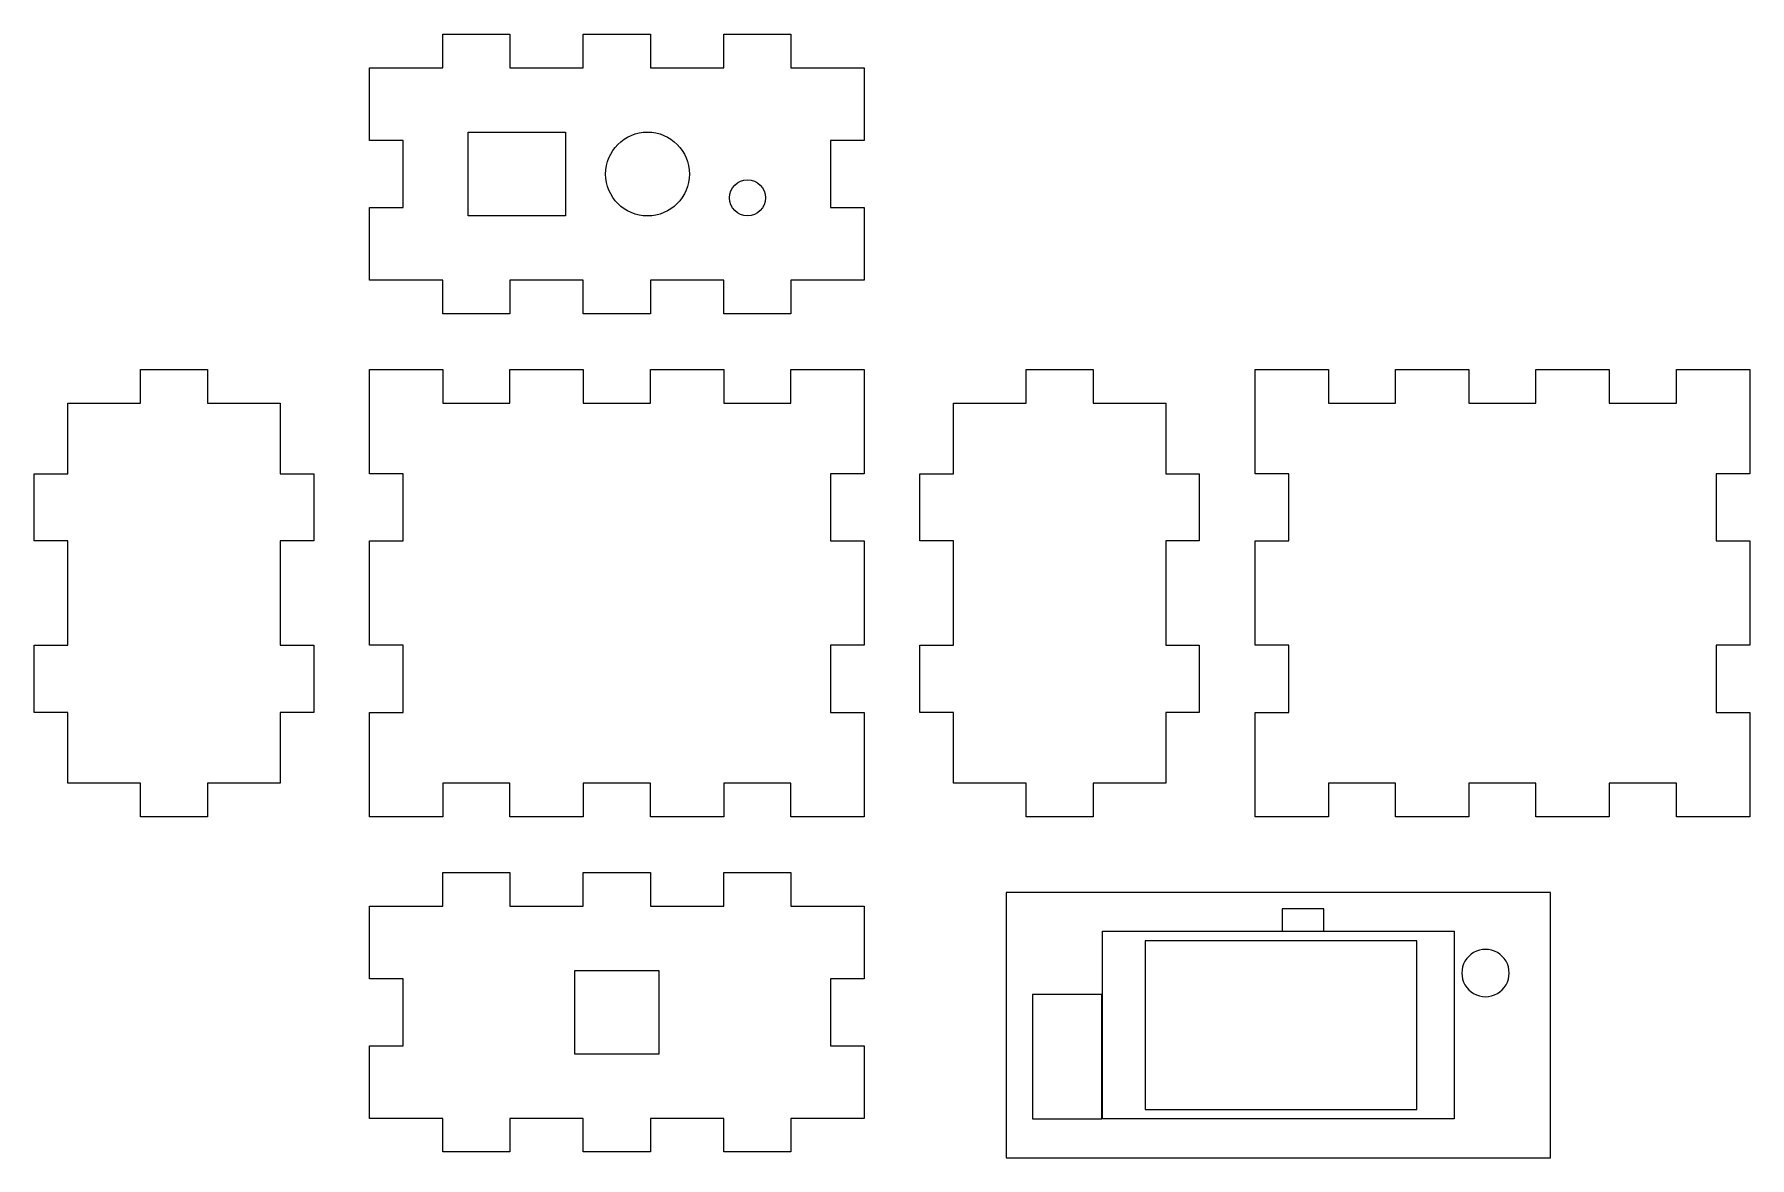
# Model space of a CAD drawing. Extents: x 50 to 664, y 48 to 450.
import ezdxf

# ---------------------------------------------------------------- set-up
doc = ezdxf.new("R2010")
doc.units = 0
doc.layers.get('0').update_dxf_attribs({"linetype": 'CONTINUOUS'})
doc.layers.add('newlayer', color=7, linetype='CONTINUOUS')

msp = doc.modelspace()

# ---------------------------------------------------------------- linework, layer by layer
at = {"color": 7}
for p, q in [((205.384064, 415.100234), (240.304286, 415.100234)), ((205.384064, 385.180013), (205.384064, 415.100234)), ((240.304286, 415.100234), (240.304286, 385.180013)), ((284.641048, 400.140202), (284.641048, 400.140202)), ((311.876093, 391.640208), (311.876093, 391.640208)), ((240.304286, 385.180013), (205.384064, 385.180013)), ((592.877035, 142.988086), (397.980233, 142.988086)), ((397.980233, 142.988086), (397.980233, 48.091347)), ((592.877035, 48.091347), (592.877035, 142.988086)), ((511.707864, 137.13079), (496.768397, 137.13079)), ((496.768397, 137.13079), (496.768397, 129.157064)), ((511.707864, 129.157064), (511.707864, 137.13079)), ((432.478519, 129.139837), (558.378724, 129.139837)), ((432.478519, 61.939675), (432.478519, 129.139837)), ((496.768397, 129.157064), (511.707864, 129.157064)), ((558.378724, 129.139837), (558.378724, 61.939675)), ((545.0551, 125.751308), (447.733118, 125.751308)), ((447.733118, 125.751308), (447.733118, 65.328213)), ((545.0551, 65.328213), (545.0551, 125.751308)), ((243.658856, 115.122424), (273.623445, 115.122424)), ((243.658856, 85.157835), (243.658856, 115.122424)), ((273.623445, 115.122424), (273.623445, 85.157835)), ((561.105271, 114.167847), (561.105271, 114.167847)), ((432.288724, 106.526838), (407.473148, 106.526838)), ((407.473148, 106.526838), (407.473148, 61.973951)), ((432.288724, 61.973951), (432.288724, 106.526838)), ((273.623445, 85.157835), (243.658856, 85.157835)), ((407.473148, 61.973951), (432.288724, 61.973951)), ((558.378724, 61.939675), (432.478519, 61.939675)), ((447.733118, 65.328213), (545.0551, 65.328213)), ((397.980233, 48.091347), (592.877035, 48.091347))]:
    msp.add_line(p, q, dxfattribs=at)
for points in [[(254.641055, 400.140202), (254.641055, 408.424473), (261.356781, 415.140202), (269.641036, 415.140202)], [(269.641036, 415.140202), (277.925322, 415.140202), (284.641048, 408.424473), (284.641048, 400.140202)], [(269.641036, 385.140203), (261.356781, 385.140203), (254.641055, 391.855932), (254.641055, 400.140202)], [(284.641048, 400.140202), (284.641048, 391.855932), (277.925322, 385.140203), (269.641036, 385.140203)], [(299.000191, 391.640208), (299.000191, 395.195798), (301.882548, 398.078169), (305.438125, 398.078169)], [(305.438125, 398.078169), (308.993736, 398.078169), (311.876093, 395.195798), (311.876093, 391.640208)], [(305.438125, 385.202249), (301.882548, 385.202249), (299.000191, 388.084621), (299.000191, 391.640208)], [(311.876093, 391.640208), (311.876093, 388.084621), (308.993736, 385.202249), (305.438125, 385.202249)], [(573.818757, 121.512658), (571.195768, 123.028007), (567.963388, 123.028007), (565.340399, 121.512658)], [(565.340399, 121.512658), (562.71741, 119.99731), (561.102764, 117.197096), (561.105271, 114.167847)], [(578.053886, 114.167847), (578.056392, 117.197096), (576.441747, 119.99731), (573.818757, 121.512658)], [(561.105271, 114.167847), (561.102764, 111.138599), (562.71741, 108.338385), (565.340399, 106.823036)], [(573.818757, 106.823036), (576.441747, 108.338385), (578.056392, 111.138599), (578.053886, 114.167847)], [(565.340399, 106.823036), (567.963388, 105.307688), (571.195768, 105.307688), (573.818757, 106.823036)]]:
    msp.add_open_spline(points, degree=3, dxfattribs=at)
at = {"layer": 'newlayer', "color": 7}
for p, q in [((196.391152, 438.14017), (196.391152, 450.140171)), ((196.391152, 450.140171), (220.391152, 450.140171)), ((220.391152, 450.140171), (220.391152, 438.14017)), ((246.641152, 438.14017), (246.641152, 450.140171)), ((246.641152, 450.140171), (270.641151, 450.140171)), ((270.641151, 450.140171), (270.641151, 438.14017)), ((296.891154, 438.14017), (296.891154, 450.140171)), ((296.891154, 450.140171), (320.891143, 450.140171)), ((320.891143, 450.140171), (320.891143, 438.14017)), ((170.141152, 438.14017), (196.391152, 438.14017)), ((170.141152, 412.140171), (170.141152, 438.14017)), ((220.391152, 438.14017), (246.641152, 438.14017)), ((270.641151, 438.14017), (296.891154, 438.14017)), ((320.891143, 438.14017), (347.14114, 438.14017)), ((347.14114, 438.14017), (347.14114, 412.140171)), ((182.141154, 412.140171), (170.141152, 412.140171)), ((182.141154, 388.140171), (182.141154, 412.140171)), ((347.14114, 412.140171), (335.141164, 412.140171)), ((335.141164, 412.140171), (335.141164, 388.140171)), ((170.141152, 362.14017), (170.141152, 388.140171)), ((170.141152, 388.140171), (182.141154, 388.140171)), ((335.141164, 388.140171), (347.14114, 388.140171)), ((347.14114, 388.140171), (347.14114, 362.14017)), ((196.391152, 362.14017), (170.141152, 362.14017)), ((196.391152, 350.140171), (196.391152, 362.14017)), ((246.641152, 362.14017), (220.391152, 362.14017)), ((220.391152, 362.14017), (220.391152, 350.140171)), ((246.641152, 350.140171), (246.641152, 362.14017)), ((296.891154, 362.14017), (270.641151, 362.14017)), ((270.641151, 362.14017), (270.641151, 350.140171)), ((296.891154, 350.140171), (296.891154, 362.14017)), ((347.14114, 362.14017), (320.891143, 362.14017)), ((320.891143, 362.14017), (320.891143, 350.140171)), ((220.391152, 350.140171), (196.391152, 350.140171)), ((270.641151, 350.140171), (246.641152, 350.140171)), ((320.891143, 350.140171), (296.891154, 350.140171)), ((88.141152, 318.14017), (88.141152, 330.140172)), ((88.141152, 330.140172), (112.141152, 330.140172)), ((112.141152, 330.140172), (112.141152, 318.14017)), ((170.141152, 330.140172), (196.391152, 330.140172)), ((170.141152, 292.806837), (170.141152, 330.140172)), ((196.391152, 330.140172), (196.391152, 318.14017)), ((220.391152, 318.14017), (220.391152, 330.140172)), ((220.391152, 330.140172), (246.641152, 330.140172)), ((246.641152, 330.140172), (246.641152, 318.14017)), ((270.641151, 318.14017), (270.641151, 330.140172)), ((270.641151, 330.140172), (296.891154, 330.140172)), ((296.891154, 330.140172), (296.891154, 318.14017)), ((320.891143, 318.14017), (320.891143, 330.140172)), ((320.891143, 330.140172), (347.14114, 330.140172)), ((347.14114, 330.140172), (347.14114, 292.806837)), ((405.141165, 318.14017), (405.141165, 330.140172)), ((405.141165, 330.140172), (429.141145, 330.140172)), ((429.141145, 330.140172), (429.141145, 318.14017)), ((487.141142, 330.140172), (513.391139, 330.140172)), ((487.141142, 292.806837), (487.141142, 330.140172)), ((513.391139, 330.140172), (513.391139, 318.14017)), ((537.391147, 318.14017), (537.391147, 330.140172)), ((537.391147, 330.140172), (563.641144, 330.140172)), ((563.641144, 330.140172), (563.641144, 318.14017)), ((587.641152, 318.14017), (587.641152, 330.140172)), ((587.641152, 330.140172), (613.891149, 330.140172)), ((613.891149, 330.140172), (613.891149, 318.14017)), ((637.891158, 318.14017), (637.891158, 330.140172)), ((637.891158, 330.140172), (664.141155, 330.140172)), ((664.141155, 330.140172), (664.141155, 292.806837)), ((62.141154, 318.14017), (88.141152, 318.14017)), ((62.141154, 292.806837), (62.141154, 318.14017)), ((112.141152, 318.14017), (138.141154, 318.14017)), ((138.141154, 318.14017), (138.141154, 292.806837)), ((196.391152, 318.14017), (220.391152, 318.14017)), ((246.641152, 318.14017), (270.641151, 318.14017)), ((296.891154, 318.14017), (320.891143, 318.14017)), ((379.14116, 318.14017), (405.141165, 318.14017)), ((379.14116, 292.806837), (379.14116, 318.14017)), ((429.141145, 318.14017), (455.141149, 318.14017)), ((455.141149, 318.14017), (455.141149, 292.806837)), ((513.391139, 318.14017), (537.391147, 318.14017)), ((563.641144, 318.14017), (587.641152, 318.14017)), ((613.891149, 318.14017), (637.891158, 318.14017)), ((50.141153, 268.806837), (50.141153, 292.806837)), ((50.141153, 292.806837), (62.141154, 292.806837)), ((138.141154, 292.806837), (150.141153, 292.806837)), ((150.141153, 292.806837), (150.141153, 268.806837)), ((182.141154, 292.806837), (170.141152, 292.806837)), ((182.141154, 268.806837), (182.141154, 292.806837)), ((347.14114, 292.806837), (335.141164, 292.806837)), ((335.141164, 292.806837), (335.141164, 268.806837)), ((367.141156, 268.806837), (367.141156, 292.806837)), ((367.141156, 292.806837), (379.14116, 292.806837)), ((455.141149, 292.806837), (467.141154, 292.806837)), ((467.141154, 292.806837), (467.141154, 268.806837)), ((499.141146, 292.806837), (487.141142, 292.806837)), ((499.141146, 268.806837), (499.141146, 292.806837)), ((664.141155, 292.806837), (652.14115, 292.806837)), ((652.14115, 292.806837), (652.14115, 268.806837)), ((62.141154, 268.806837), (50.141153, 268.806837)), ((62.141154, 231.473505), (62.141154, 268.806837)), ((150.141153, 268.806837), (138.141154, 268.806837)), ((138.141154, 268.806837), (138.141154, 231.473505)), ((170.141152, 231.473505), (170.141152, 268.806837)), ((170.141152, 268.806837), (182.141154, 268.806837)), ((335.141164, 268.806837), (347.14114, 268.806837)), ((347.14114, 268.806837), (347.14114, 231.473505)), ((379.14116, 268.806837), (367.141156, 268.806837)), ((379.14116, 231.473505), (379.14116, 268.806837)), ((467.141154, 268.806837), (455.141149, 268.806837)), ((455.141149, 268.806837), (455.141149, 231.473505)), ((487.141142, 231.473505), (487.141142, 268.806837)), ((487.141142, 268.806837), (499.141146, 268.806837)), ((652.14115, 268.806837), (664.141155, 268.806837)), ((664.141155, 268.806837), (664.141155, 231.473505)), ((50.141153, 207.473505), (50.141153, 231.473505)), ((50.141153, 231.473505), (62.141154, 231.473505)), ((138.141154, 231.473505), (150.141153, 231.473505)), ((150.141153, 231.473505), (150.141153, 207.473505)), ((182.141154, 231.473505), (170.141152, 231.473505)), ((182.141154, 207.473505), (182.141154, 231.473505)), ((347.14114, 231.473505), (335.141164, 231.473505)), ((335.141164, 231.473505), (335.141164, 207.473505)), ((367.141156, 207.473505), (367.141156, 231.473505)), ((367.141156, 231.473505), (379.14116, 231.473505)), ((455.141149, 231.473505), (467.141154, 231.473505)), ((467.141154, 231.473505), (467.141154, 207.473505)), ((499.141146, 231.473505), (487.141142, 231.473505)), ((499.141146, 207.473505), (499.141146, 231.473505)), ((664.141155, 231.473505), (652.14115, 231.473505)), ((652.14115, 231.473505), (652.14115, 207.473505)), ((62.141154, 207.473505), (50.141153, 207.473505)), ((62.141154, 182.140183), (62.141154, 207.473505)), ((150.141153, 207.473505), (138.141154, 207.473505)), ((138.141154, 207.473505), (138.141154, 182.140183)), ((170.141152, 170.140178), (170.141152, 207.473505)), ((170.141152, 207.473505), (182.141154, 207.473505)), ((335.141164, 207.473505), (347.14114, 207.473505)), ((347.14114, 207.473505), (347.14114, 170.140178)), ((379.14116, 207.473505), (367.141156, 207.473505)), ((379.14116, 182.140183), (379.14116, 207.473505)), ((467.141154, 207.473505), (455.141149, 207.473505)), ((455.141149, 207.473505), (455.141149, 182.140183)), ((487.141142, 170.140178), (487.141142, 207.473505)), ((487.141142, 207.473505), (499.141146, 207.473505)), ((652.14115, 207.473505), (664.141155, 207.473505)), ((664.141155, 207.473505), (664.141155, 170.140178)), ((88.141152, 182.140183), (62.141154, 182.140183)), ((88.141152, 170.140178), (88.141152, 182.140183)), ((138.141154, 182.140183), (112.141152, 182.140183)), ((112.141152, 182.140183), (112.141152, 170.140178)), ((220.391152, 182.140183), (196.391152, 182.140183)), ((196.391152, 182.140183), (196.391152, 170.140178)), ((220.391152, 170.140178), (220.391152, 182.140183)), ((270.641151, 182.140183), (246.641152, 182.140183)), ((246.641152, 182.140183), (246.641152, 170.140178)), ((270.641151, 170.140178), (270.641151, 182.140183)), ((320.891143, 182.140183), (296.891154, 182.140183)), ((296.891154, 182.140183), (296.891154, 170.140178)), ((320.891143, 170.140178), (320.891143, 182.140183)), ((405.141165, 182.140183), (379.14116, 182.140183)), ((405.141165, 170.140178), (405.141165, 182.140183)), ((455.141149, 182.140183), (429.141145, 182.140183)), ((429.141145, 182.140183), (429.141145, 170.140178)), ((537.391147, 182.140183), (513.391139, 182.140183)), ((513.391139, 182.140183), (513.391139, 170.140178)), ((537.391147, 170.140178), (537.391147, 182.140183)), ((587.641152, 182.140183), (563.641144, 182.140183)), ((563.641144, 182.140183), (563.641144, 170.140178)), ((587.641152, 170.140178), (587.641152, 182.140183)), ((637.891158, 182.140183), (613.891149, 182.140183)), ((613.891149, 182.140183), (613.891149, 170.140178)), ((637.891158, 170.140178), (637.891158, 182.140183)), ((112.141152, 170.140178), (88.141152, 170.140178)), ((196.391152, 170.140178), (170.141152, 170.140178)), ((246.641152, 170.140178), (220.391152, 170.140178)), ((296.891154, 170.140178), (270.641151, 170.140178)), ((347.14114, 170.140178), (320.891143, 170.140178)), ((429.141145, 170.140178), (405.141165, 170.140178)), ((513.391139, 170.140178), (487.141142, 170.140178)), ((563.641144, 170.140178), (537.391147, 170.140178)), ((613.891149, 170.140178), (587.641152, 170.140178)), ((664.141155, 170.140178), (637.891158, 170.140178)), ((196.391152, 138.140158), (196.391152, 150.140162)), ((196.391152, 150.140162), (220.391152, 150.140162)), ((220.391152, 150.140162), (220.391152, 138.140158)), ((246.641152, 138.140158), (246.641152, 150.140162)), ((246.641152, 150.140162), (270.641151, 150.140162)), ((270.641151, 150.140162), (270.641151, 138.140158)), ((296.891154, 138.140158), (296.891154, 150.140162)), ((296.891154, 150.140162), (320.891143, 150.140162)), ((320.891143, 150.140162), (320.891143, 138.140158)), ((170.141152, 138.140158), (196.391152, 138.140158)), ((170.141152, 112.140182), (170.141152, 138.140158)), ((220.391152, 138.140158), (246.641152, 138.140158)), ((270.641151, 138.140158), (296.891154, 138.140158)), ((320.891143, 138.140158), (347.14114, 138.140158)), ((347.14114, 138.140158), (347.14114, 112.140182)), ((182.141154, 112.140182), (170.141152, 112.140182)), ((182.141154, 88.140173), (182.141154, 112.140182)), ((347.14114, 112.140182), (335.141164, 112.140182)), ((335.141164, 112.140182), (335.141164, 88.140173)), ((170.141152, 62.140169), (170.141152, 88.140173)), ((170.141152, 88.140173), (182.141154, 88.140173)), ((335.141164, 88.140173), (347.14114, 88.140173)), ((347.14114, 88.140173), (347.14114, 62.140169)), ((196.391152, 62.140169), (170.141152, 62.140169)), ((196.391152, 50.140164), (196.391152, 62.140169)), ((246.641152, 62.140169), (220.391152, 62.140169)), ((220.391152, 62.140169), (220.391152, 50.140164)), ((246.641152, 50.140164), (246.641152, 62.140169)), ((296.891154, 62.140169), (270.641151, 62.140169)), ((270.641151, 62.140169), (270.641151, 50.140164)), ((296.891154, 50.140164), (296.891154, 62.140169)), ((347.14114, 62.140169), (320.891143, 62.140169)), ((320.891143, 62.140169), (320.891143, 50.140164)), ((220.391152, 50.140164), (196.391152, 50.140164)), ((270.641151, 50.140164), (246.641152, 50.140164)), ((320.891143, 50.140164), (296.891154, 50.140164))]:
    msp.add_line(p, q, dxfattribs=at)

doc.saveas('drawing.dxf')
